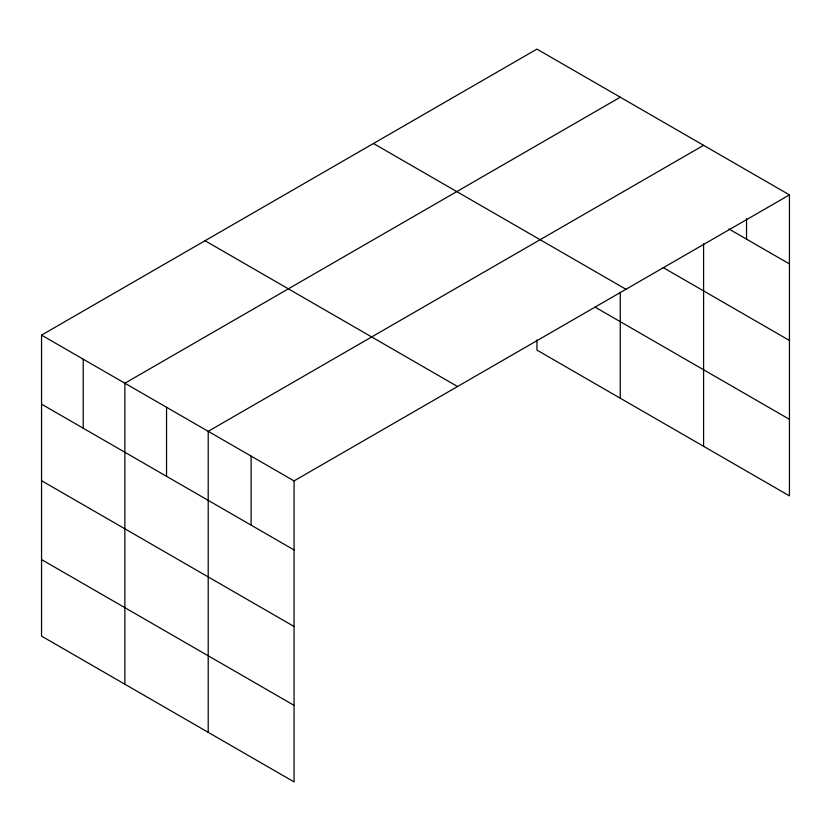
<?xml version="1.0" encoding="UTF-8"?>
<svg xmlns="http://www.w3.org/2000/svg" width="831" height="831" viewBox="0 0 831 831"><rect width="100%" height="100%" fill="white"/><g stroke="black" fill="none" stroke-linecap="round" stroke-linejoin="round"><path stroke-width="1.25" d="M789.45 194.89L294.06 480.9L294.06 781.898L41.55 636.11L41.55 335.122L536.94 49.102L789.45 194.89L789.45 495.878L536.94 350.1L536.94 339.889M620.269 97.217L124.879 383.226L124.879 684.225M703.597 145.321L208.207 431.331L208.207 732.329M728.912 228.972L789.45 263.926M663.034 267.489L789.45 340.471M373.462 143.493L625.972 289.271M595.058 307.106L789.45 419.333M205.028 240.73L457.538 386.519M41.55 335.122L294.06 480.9M41.55 404.157L294.06 549.935M41.55 480.702L294.06 626.481M41.55 559.564L294.06 705.353M746.529 218.688L746.529 239.141M703.597 243.701L703.597 446.32M620.269 292.408L620.269 398.205M251.128 456.115L251.128 525.15M166.543 407.283L166.543 476.319M83.214 359.169L83.214 428.214"/></g></svg>
